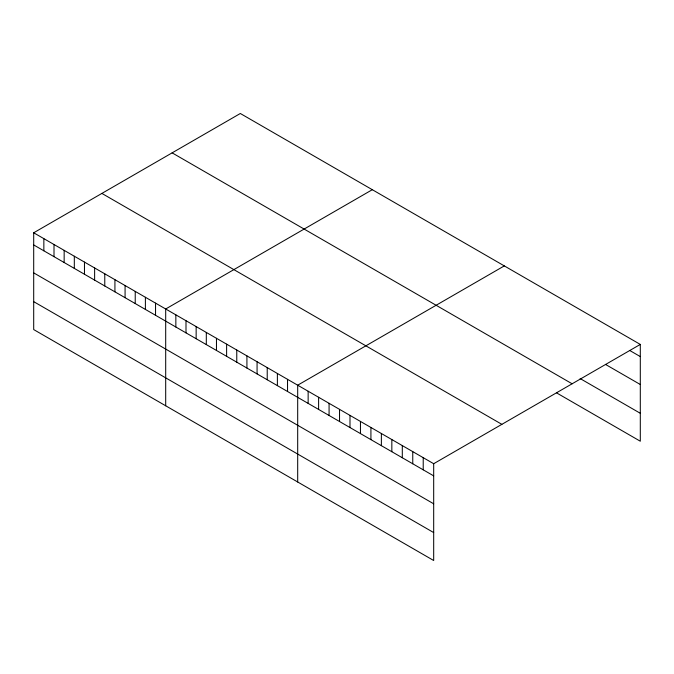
<?xml version="1.0" encoding="UTF-8"?>
<svg xmlns="http://www.w3.org/2000/svg" width="674" height="674" viewBox="0 0 674 674"><rect width="100%" height="100%" fill="white"/><g stroke="black" fill="none" stroke-linecap="round" stroke-linejoin="round"><path stroke-width="1.01" d="M33.7 232.783L433.685 463.712L433.685 560.507L33.7 329.578L33.7 232.783L240.315 113.493L640.3 344.422L640.3 441.217L556.614 392.9M372.309 189.697L165.694 308.987L165.694 405.79M504.304 265.901L297.689 385.191L297.689 481.994M433.685 463.712L640.3 344.422M629.836 350.539L640.3 356.58M605.429 364.381L640.3 384.509M580.146 378.561L640.3 413.288M172.131 152.855L572.116 383.784M101.884 193.413L501.869 424.342M33.7 244.94L433.685 475.869M33.7 272.877L433.685 503.798M33.7 301.649L433.685 532.578M423.221 457.671L423.221 469.829M412.758 451.631L412.758 463.788M402.302 445.59L402.302 457.747M391.838 439.549L391.838 451.715M381.374 433.508L381.374 445.674M370.919 427.468L370.919 439.633M360.455 421.435L360.455 433.593M349.991 415.395L349.991 427.552M339.536 409.354L339.536 421.511M329.072 403.313L329.072 415.47M318.608 397.272L318.608 409.43M308.144 391.232L308.144 403.397M287.537 379.336L287.537 391.493M277.385 373.472L277.385 385.629M267.224 367.608L267.224 379.765M257.072 361.744L257.072 373.91M246.92 355.88L246.92 368.046M236.768 350.025L236.768 362.182M226.616 344.161L226.616 356.319M216.464 338.297L216.464 350.455M206.311 332.434L206.311 344.599M196.151 326.578L196.151 338.736M185.999 320.714L185.999 332.872M175.847 314.851L175.847 327.008M155.542 303.123L155.542 315.289M145.39 297.268L145.39 309.425M135.23 291.404L135.23 303.561M125.078 285.54L125.078 297.697M114.925 279.676L114.925 291.842M104.773 273.812L104.773 285.978M94.621 267.957L94.621 280.114M84.469 262.093L84.469 274.251M74.317 256.23L74.317 268.387M64.156 250.366L64.156 262.531M54.004 244.51L54.004 256.668M43.852 238.647L43.852 250.804"/></g></svg>
